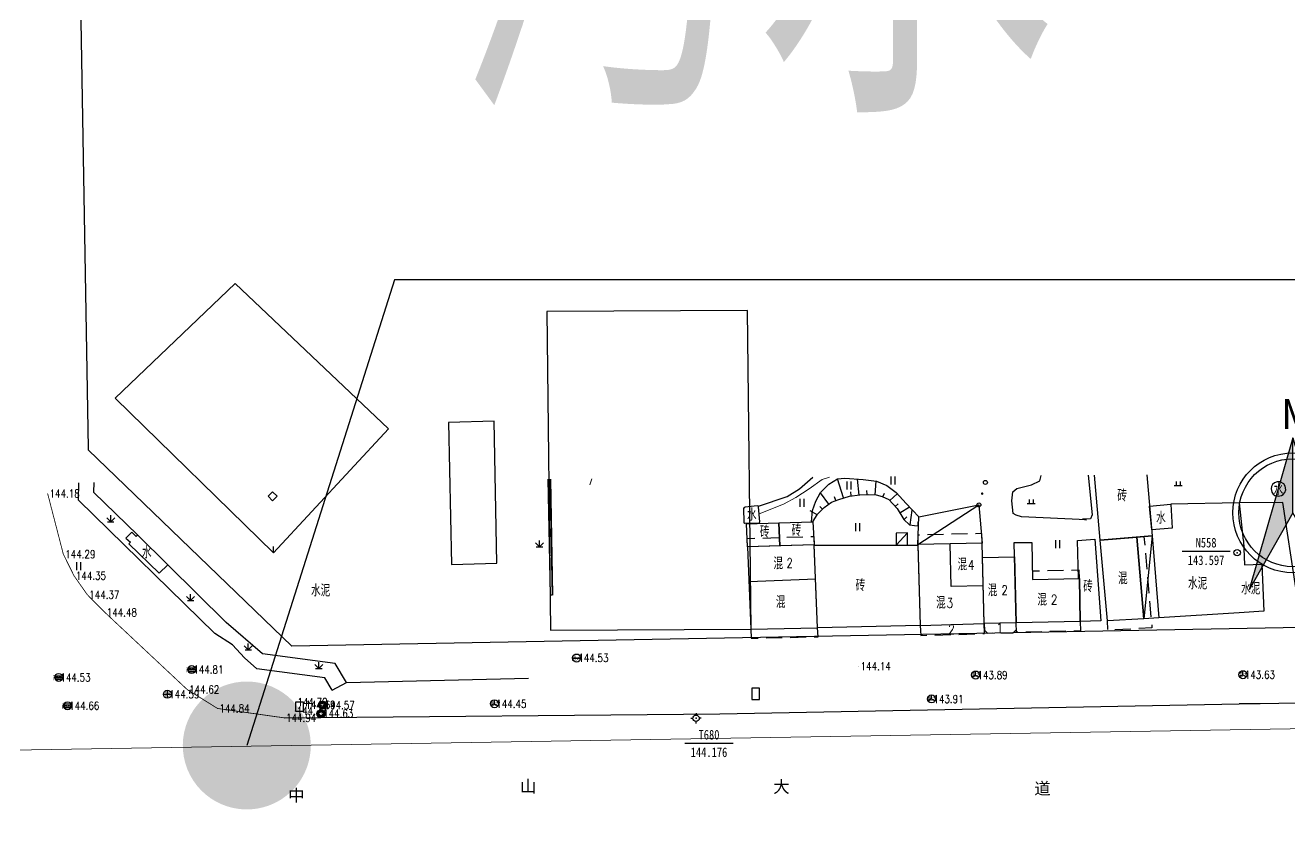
# Model space of a CAD drawing. Extents: x 529262 to 576451, y 2694391 to 2717535.
# Drawn here: x 565463.3 to 565621.3, y 2709671.4 to 2709770.7 of the extents above; entities that cross this region are included whole.
import ezdxf
from ezdxf.enums import TextEntityAlignment as Align
from ezdxf.xclip import XClip

# ---------------------------------------------------------------- set-up
doc = ezdxf.new("R2010")
doc.units = 0
doc.header["$XCLIPFRAME"] = 0
doc.linetypes.add('X5', pattern=[3, 2, -1])
for name, color, linetype in [('a红线图', 1, 'Continuous'), ('COMPONENT', 8, 'Continuous'), ('DLDW', 8, 'Continuous'), ('DLSS', 4, 'Continuous'), ('DMTZ', 8, 'Continuous'), ('GCD', 8, 'Continuous'), ('GXYZ', 8, 'Continuous'), ('JMD', 8, 'Continuous'), ('KZD', 8, 'Continuous'), ('PP-COM', 7, 'Continuous'), ('RD-中线', 40, 'Continuous'), ('RD-红线', 7, 'Continuous'), ('ZBTZ', 8, 'Continuous'), ('ZJ', 7, 'Continuous'), ('路名', 7, 'Continuous')]:
    doc.layers.add(name, color=color, linetype=linetype)
doc.layers.add('SXSS', color=5, linetype='Continuous', lineweight=0)
doc.styles.add('_TCH_DIM', font='smsim.shx', dxfattribs={"width": 0.75, "bigfont": 'smfs.shx'})
doc.styles.add('HZ', font='rs.shx', dxfattribs={"width": 0.8, "bigfont": 'hztxt.shx'})
doc.styles.get("Standard").update_dxf_attribs({"font": '', "height": 2.5, "bigfont": 'smfs.shx'})
doc.styles.add('宋体', font='', dxfattribs={"width": 0.75})
doc.styles.add('等线体', font='simhei.ttf')
doc.styles.get('Standard').set_extended_font_data('FangSong_GB2312')
doc.styles.get('宋体').set_extended_font_data('SimSun')
doc.linetypes.add('10421', pattern='A,2,[150,AAA.SHX,S=0.5,R=0,X=0,Y=0.5],1e-11', length=2)
doc.linetypes.add('10422', pattern='A,0.75,[150,AAA.SHX,S=0.5,R=0,X=0,Y=0.5],1.5,[177,AAA.SHX,S=1,R=0,X=0,Y=0.4],0.75', length=3)
doc.linetypes.add('1161', pattern='A,0,[149,AAA.SHX,S=0.15,R=0,X=0,Y=0],-1.6', length=1.6)

# ---------------------------------------------------------------- blocks, each defined once
blk = doc.blocks.new('Compass1')
for p, q in [((0, 12.5), (-7.25, -12.86)), ((0, 0), (0, 12.5)), ((0, 0), (-7.25, -12.86))]:
    blk.add_line(p, q)
at = {"color": 2}
for p, q in [((0, 12.5), (7.26, -12.9)), ((7.26, -12.9), (0, 0))]:
    blk.add_line(p, q, dxfattribs=at)
at = {"color": 3}
blk.add_circle((0, 0), 10, dxfattribs=at)
at = {"color": 2}
blk.add_circle((0, 0), 9, dxfattribs=at)
blk.add_solid([(-7.25, -12.86), (0, 12.5), (0, 0)], dxfattribs=at)
at = {"color": 3}
blk.add_text('N', height=5, dxfattribs=at).set_placement((-0.01, 13.97), align=Align.CENTER)
blk = doc.blocks.new('A$C19FD0107')
at = {"layer": 'RD-中线', "color": 8, "linetype": 'Continuous', "flags": 128}
for points in [[(-4490.73, 14139.44, 0), (-4490.29, 14139.42)], [(-3818.25, 14086.17, 0), (-3817.74, 14086.17)]]:
    blk.add_lwpolyline(points, format="xyb", dxfattribs=at)
at = {"layer": 'RD-红线', "color": 8, "linetype": 'Continuous', "flags": 128}
for points in [[(-5529.05, 15456.1), (-5526.86, 15327.18), (-5526.86, 15327.05)], [(-5307.64, 15306.05), (-5501.4, 15302.48)]]:
    blk.add_lwpolyline(points, dxfattribs=at)
at = {"layer": 'RD-红线', "color": 8, "linetype": 'Continuous'}
blk.add_lwpolyline([(-5526.86, 15327.05), (-5501.4, 15302.48, 0.414611)], format="xyb", dxfattribs=at)
blk = doc.blocks.new('GC200')
at = {"linetype": 'Continuous', "const_width": 0.2, "flags": 128}
blk.add_lwpolyline([(-0.1, 0, 1), (0.1, 0, 1)], format="xyb", close=True, dxfattribs=at)
blk = doc.blocks.new('gc121')
at = {"color": 8}
for p, q in [((-0.5, -1), (-0.5, 1)), ((0.5, -1), (0.5, 1))]:
    blk.add_line(p, q, dxfattribs=at)
blk = doc.blocks.new('gc170')
at = {"color": 8, "linetype": 'Continuous'}
blk.add_circle((0, 0), 0.5, dxfattribs=at)
blk = doc.blocks.new('gc124')
at = {"color": 8}
for p, q in [((-1, 1), (0, 0)), ((-0.8, 0), (0.8, 0)), ((0, 0), (0, 1.6)), ((0, 0), (1, 1))]:
    blk.add_line(p, q, dxfattribs=at)
blk = doc.blocks.new('gc119')
at = {"color": 8}
for p, q in [((-1, 0), (1, 0)), ((-0.5, 1), (-0.5, 0)), ((0.5, 1), (0.5, 0))]:
    blk.add_line(p, q, dxfattribs=at)
blk = doc.blocks.new('gc117')
at = {"color": 8}
blk.add_circle((0, 0), 0.8, dxfattribs=at)
blk.add_point((0, 0), dxfattribs=at)
blk = doc.blocks.new('gc116')
at = {"color": 8}
for p, q in [((-1.3, 0), (-0.8, 0)), ((0, 1.3), (0, 0.8)), ((1.3, 0), (0.8, 0)), ((0, -1.3), (0, -0.8))]:
    blk.add_line(p, q, dxfattribs=at)
blk.add_circle((0, 0), 0.8, dxfattribs=at)
blk.add_point((0, 0), dxfattribs=at)
blk = doc.blocks.new('gcbj0101')
blk.add_line((-1, 0), (1, 0))
blk.add_circle((0, 0), 1)
blk = doc.blocks.new('gcbj0102')
for p, q in [((-1, 0), (1, 0)), ((0, -1), (0, 1))]:
    blk.add_line(p, q)
blk.add_circle((0, 0), 1)
blk = doc.blocks.new('gcbj0103')
for p, q in [((-1, 0), (1, 0)), ((-0.9, 0.43), (0.9, 0.43)), ((-0.88, -0.47), (0.88, -0.47))]:
    blk.add_line(p, q)
blk.add_circle((0, 0), 1)
blk = doc.blocks.new('gcbj0107')
for q in [(-0.87, -0.5), (0, 1), (0.87, -0.5)]:
    blk.add_line((0, 0), q)
blk.add_circle((0, 0), 1)
blk = doc.blocks.new('*U12')
at = {"linetype": 'Continuous'}
for points in [[(-1.14, -0.07), (-0.87, -0.76), (-1.13, 0.09)], [(-1.13, 0.09), (-0.73, -0.88), (-1.09, 0.24)], [(-0.73, -0.88), (-1.13, 0.09), (-0.87, -0.76)], [(-0.36, 0.24), (-0.55, 0.84), (-1.09, 0.24)], [(-0.73, 0.74), (-1.09, 0.24), (-0.55, 0.84)], [(-1.09, 0.24), (-0.73, 0.74), (-1.01, 0.43)], [(-0.5, -0.19), (-1.09, 0.24), (-0.73, -0.88)], [(-0.88, 0.6), (-1.01, 0.43), (-0.73, 0.74)], [(-0.55, 0.84), (-0.36, 0.24), (-0.35, 0.91)], [(-0.14, 0.93), (-0.35, 0.91), (-0.36, 0.24)], [(-0.14, 0.93), (0.09, 0.24), (0.07, 0.91)], [(0.81, 0.24), (0.07, 0.91), (0.09, 0.24)], [(0.07, 0.91), (0.81, 0.24), (0.27, 0.84)], [(0.22, -0.19), (0.45, -0.88), (0.81, 0.24)], [(0.73, 0.43), (0.27, 0.84), (0.81, 0.24)], [(0.27, 0.84), (0.73, 0.43), (0.45, 0.74)], [(0.6, 0.6), (0.45, 0.74), (0.73, 0.43)], [(0.59, -0.76), (0.81, 0.24), (0.45, -0.88)], [(0.81, 0.24), (0.59, -0.76), (0.85, 0.09)], [(0.7, -0.61), (0.85, 0.09), (0.59, -0.76)], [(0.85, 0.09), (0.7, -0.61), (0.86, -0.07)], [(-0.87, -0.76), (-1.14, -0.07), (-0.98, -0.61)], [(-1.12, -0.26), (-0.98, -0.61), (-1.14, -0.07)], [(-0.98, -0.61), (-1.12, -0.26), (-1.07, -0.44)], [(-0.73, -0.88), (-0.55, -0.98), (-0.14, -0.45)], [(-0.35, -1.05), (-0.14, -0.45), (-0.55, -0.98)], [(-0.14, -0.45), (-0.35, -1.05), (0.45, -0.88)], [(-0.14, -1.07), (0.45, -0.88), (-0.35, -1.05)], [(0.45, -0.88), (-0.14, -1.07), (0.27, -0.98)], [(0.07, -1.05), (0.27, -0.98), (-0.14, -1.07)], [(0.79, -0.44), (0.86, -0.07), (0.7, -0.61)], [(0.86, -0.07), (0.79, -0.44), (0.84, -0.26)]]:
    blk.add_solid(points, dxfattribs=at)
blk = doc.blocks.new('gcbj0112')
at = {"linetype": 'Continuous'}
for p, q in [((-1.09, 0.24), (-0.5, -0.19)), ((-0.36, 0.24), (-1.09, 0.24)), ((-0.14, 0.93), (-0.36, 0.24)), ((0.09, 0.24), (-0.14, 0.93)), ((0.81, 0.24), (0.09, 0.24)), ((0.22, -0.19), (0.81, 0.24)), ((-0.5, -0.19), (-0.73, -0.88)), ((-0.73, -0.88), (-0.14, -0.45)), ((-0.14, -0.45), (0.45, -0.88)), ((0.45, -0.88), (0.22, -0.19))]:
    blk.add_line(p, q, dxfattribs=at)
blk.add_circle((-0.14, -0.07), 1, dxfattribs=at)
for p in [(-1.09, 0.24), (-0.14, 0.93), (0.81, 0.24), (-0.73, -0.88), (0.45, -0.88)]:
    blk.add_point(p, dxfattribs=at)
blk.add_blockref('*U12', (0, 0), dxfattribs=at)

msp = doc.modelspace()

# ---------------------------------------------------------------- linework, layer by layer
at = {"layer": 'a红线图', "color": 8, "linetype": 'Continuous', "lineweight": 0, "flags": 128}
msp.add_lwpolyline([(564727.349, 2709667.84), (566620.304, 2709699.43)], dxfattribs=at)
msp.add_lwpolyline([(564727.349, 2709667.84), (566620.304, 2709699.43)], dxfattribs=at)
at = {"layer": 'Defpoints', "color": 1}
msp.add_lwpolyline([(565684.049, 2709738.909), (565509.454, 2709738.909), (565490.976, 2709680.663)], dxfattribs=at)
at = {"layer": 'Defpoints', "color": 1, "const_width": 8}
msp.add_lwpolyline([(565492.185, 2709684.476, 1), (565489.766, 2709676.85, 1)], format="xyb", close=True, dxfattribs=at)
at = {"layer": 'DLDW', "color": 252, "linetype": 'Continuous', "flags": 128}
msp.add_lwpolyline([(565620.772, 2709713.087), (565620.585, 2709713.378), (565620.146, 2709713.633), (565619.744, 2709713.643), (565619.425, 2709713.514), (565619.184, 2709713.286), (565619.063, 2709713.06), (565619.007, 2709712.767), (565619.032, 2709712.532), (565619.094, 2709712.355), (565619.276, 2709712.097), (565619.486, 2709711.94), (565619.881, 2709711.83), (565620.293, 2709711.914), (565620.516, 2709712.047), (565620.72, 2709712.295), (565620.833, 2709712.644)], close=True, dxfattribs=at)
at = {"layer": 'DLDW', "color": 252, "linetype": '10421', "flags": 128}
msp.add_lwpolyline([(565603.818, 2709710.607), (565606.452, 2709710.826), (565606.648, 2709707.83), (565604.079, 2709707.616)], close=True, dxfattribs=at)
at = {"layer": 'DLDW', "color": 252, "linetype": 'Continuous', "flags": 128}
for points, elevation in [([(565553.123, 2709710.42), (565553.06, 2709710.318), (565553.098, 2709708.577), (565553.127, 2709708.474), (565553.169, 2709708.465), (565555.028, 2709708.487), (565555.064, 2709708.535), (565555.079, 2709708.624), (565554.943, 2709710.527), (565554.915, 2709710.599), (565554.749, 2709710.623), (565553.272, 2709710.47)], 143.132), ([(565476.585, 2709707.337), (565475.866, 2709706.609), (565476.436, 2709706.071), (565476.25, 2709705.887), (565480.026, 2709702.216), (565481.107, 2709703.251), (565477.346, 2709706.973), (565477.142, 2709706.814)], 144.537)]:
    msp.add_lwpolyline(points, close=True, dxfattribs=dict(at, elevation=elevation))
at = {"layer": 'DLSS', "linetype": 'Continuous', "const_width": 0.1, "flags": 128}
msp.add_lwpolyline([(565466.085, 2709712.154), (565468.044, 2709704.581), (565469.375, 2709701.892), (565471.046, 2709699.509), (565473.236, 2709697.305), (565483.53, 2709687.654), (565487.317, 2709685.294), (565495.648, 2709684.119)], dxfattribs=at)
msp.add_lwpolyline([(565466.085, 2709712.154), (565468.044, 2709704.581), (565469.375, 2709701.892), (565471.046, 2709699.509), (565473.236, 2709697.305), (565483.53, 2709687.654), (565487.317, 2709685.294), (565495.648, 2709684.119)], dxfattribs=at)
at = {"layer": 'DLSS', "linetype": 'Continuous', "flags": 128}
msp.add_lwpolyline([(565691.905, 2709687.168), (565650.094, 2709686.385), (565633.834, 2709686.158), (565617.652, 2709685.866), (565614.998, 2709685.879)], dxfattribs=at)
at = {"layer": 'DLSS', "linetype": 'Continuous', "lineweight": -3, "elevation": 144.848, "flags": 128}
msp.add_lwpolyline([(565495.664, 2709684.122), (565550.092, 2709684.632), (565614.998, 2709685.879)], dxfattribs=at)
at = {"layer": 'DMTZ'}
for p, q in [((565565.551, 2709711.622, 144.194), (565564.793, 2709713.99, 144.194)), ((565567.508, 2709711.985, 144.194), (565567.305, 2709713.964, 144.194)), ((565569.502, 2709712.007, 144.194), (565569.642, 2709713.723, 144.194)), ((565563.727, 2709710.837, 144.194), (565562.672, 2709712.276, 144.194)), ((565571.34, 2709711.291, 144.194), (565572.268, 2709712.153, 144.194)), ((565562.262, 2709709.491, 144.194), (565561.408, 2709710.012, 144.194)), ((565572.601, 2709709.749, 144.194), (565573.802, 2709710.492, 144.194)), ((565573.875, 2709708.256, 144.194), (565574.159, 2709710.108, 144.194))]:
    msp.add_line(p, q, dxfattribs=at)
at = {"layer": 'DMTZ', "linetype": 'Continuous'}
for p, q in [((565566.513, 2709711.883, 144.194), (565566.462, 2709712.381, 144.194)), ((565568.505, 2709712.053, 144.194), (565568.473, 2709712.552, 144.194)), ((565564.607, 2709711.295, 144.194), (565564.425, 2709711.76, 144.194)), ((565570.467, 2709711.754, 144.194), (565570.67, 2709712.211, 144.194)), ((565572.02, 2709710.558, 144.194), (565572.386, 2709710.898, 144.194)), ((565562.948, 2709710.214, 144.194), (565562.595, 2709710.567, 144.194)), ((565573.132, 2709708.903, 144.194), (565573.48, 2709709.262, 144.194)), ((565574.868, 2709708.152, 144.194), (565574.892, 2709708.652, 144.194))]:
    msp.add_line(p, q, dxfattribs=at)
at = {"layer": 'DMTZ', "linetype": '10422', "flags": 128}
msp.add_lwpolyline([(565528.942, 2709713.958), (565529.193, 2709699.444)], dxfattribs=at)
at = {"layer": 'DMTZ', "linetype": 'Continuous', "elevation": 144.194, "flags": 128}
msp.add_lwpolyline([(565561.741, 2709708.637), (565562.319, 2709709.585), (565563.145, 2709710.411), (565564.056, 2709711.079), (565564.963, 2709711.434), (565566.297, 2709711.861), (565567.594, 2709711.994), (565568.74, 2709712.069), (565569.645, 2709711.995), (565570.394, 2709711.786), (565571.221, 2709711.419), (565572.261, 2709710.298), (565573.111, 2709708.923), (565573.787, 2709708.27), (565574.412, 2709708.174), (565574.931, 2709708.149)], dxfattribs=at)
at = {"layer": 'DMTZ', "linetype": '10422', "elevation": 143.717, "flags": 128}
msp.add_lwpolyline([(565615.538, 2709706.295), (565615.671, 2709703.238), (565617.827, 2709703.35), (565618.097, 2709697.458)], dxfattribs=at)
at = {"layer": 'GXYZ', "linetype": 'Continuous', "flags": 128}
for points in [[(565554.117, 2709687.837), (565554.117, 2709686.414), (565555.076, 2709686.414), (565555.076, 2709687.837)], [(565497.07, 2709686.071), (565497.07, 2709684.973), (565498.066, 2709684.973), (565498.066, 2709686.069)]]:
    msp.add_lwpolyline(points, close=True, dxfattribs=at)
at = {"layer": 'JMD', "linetype": 'Continuous'}
for p, q in [((565574.86, 2709705.817, 144.194), (565582.482, 2709710.753, 143.413)), ((565528.933, 2709709.446, 143.641), (565528.683, 2709709.441, 143.641)), ((565572.149, 2709705.727), (565573.575, 2709707.263, 144.114)), ((565604.143, 2709706.889, 143.693), (565603.103, 2709696.516, 143.949)), ((565494.315, 2709704.757), (565494.302, 2709705.557)), ((565529.033, 2709704.447, 143.641), (565528.783, 2709704.442, 143.641)), ((565529.132, 2709699.448, 143.641), (565528.882, 2709699.443, 143.641))]:
    msp.add_line(p, q, dxfattribs=at)
at = {"layer": 'JMD', "linetype": 'Continuous', "flags": 128}
for points, elevation in [([(565474.535, 2709724.085), (565494.315, 2709704.757), (565508.701, 2709720.249), (565489.507, 2709738.45)], 144.563), ([(565574.86, 2709705.817), (565574.965, 2709709.244), (565582.482, 2709710.753), (565582.886, 2709705.956)], 144.194), ([(565553.566, 2709705.506), (565553.445, 2709708.395), (565557.486, 2709708.495), (565557.578, 2709705.635)], 147.107), ([(565557.578, 2709705.635), (565557.486, 2709708.495), (565561.741, 2709708.637), (565561.902, 2709705.774)], 147.107), ([(565595.047, 2709701.545), (565595.153, 2709696.168), (565587.151, 2709695.993), (565586.889, 2709706.051), (565589.08, 2709706.055), (565589.181, 2709701.417)], 146.194), ([(565595.153, 2709696.168), (565595.047, 2709701.545), (565594.913, 2709701.542), (565594.81, 2709706.29), (565596.959, 2709706.462), (565597.727, 2709696.238), (565595.153, 2709696.168)], 144.231), ([(565561.902, 2709705.774), (565553.566, 2709705.506), (565553.99, 2709695.211), (565562.324, 2709695.393)], 143.906), ([(565561.904, 2709705.721), (565574.862, 2709705.729), (565575.14, 2709695.672), (565562.324, 2709695.393)], 146.617), ([(565587.151, 2709695.993), (565583.149, 2709695.906), (565582.932, 2709704.174), (565586.935, 2709704.261)], 144.31)]:
    msp.add_lwpolyline(points, close=True, dxfattribs=dict(at, elevation=elevation))
for points in [[(565528.477, 2709734.925), (565528.944, 2709695.093), (565554.021, 2709695.226), (565553.554, 2709735.058)], [(565521.876, 2709721.224), (565516.194, 2709721.046), (565516.549, 2709703.299), (565522.231, 2709703.476)], [(565494.185, 2709712.399), (565493.63, 2709711.826), (565494.205, 2709711.269), (565494.76, 2709711.845)], [(565572.149, 2709705.727), (565573.576, 2709705.728), (565573.575, 2709707.263), (565572.148, 2709707.219)], [(565603.103, 2709696.516), (565598.538, 2709696.262), (565597.657, 2709706.321), (565602.209, 2709706.72)], [(565604.143, 2709706.889), (565604.96, 2709696.606), (565603.103, 2709696.516), (565602.209, 2709706.72)], [(565574.86, 2709705.817), (565575.14, 2709695.672), (565583.149, 2709695.906), (565582.886, 2709705.956)]]:
    msp.add_lwpolyline(points, close=True, dxfattribs=at)
for points, elevation in [([(565528.594, 2709713.956), (565528.882, 2709699.443)], 143.641), ([(565528.844, 2709713.957), (565529.132, 2709699.448)], 143.641), ([(565603.477, 2709714.505), (565604.143, 2709706.889), (565597.657, 2709706.321), (565596.944, 2709714.457)], 143.693), ([(565582.961, 2709700.631), (565579.001, 2709700.524), (565578.908, 2709705.887)], 154.362), ([(565562.078, 2709701.482), (565553.745, 2709701.14)], 143.865)]:
    msp.add_lwpolyline(points, dxfattribs=dict(at, elevation=elevation))
at = {"layer": 'JMD', "linetype": 'X5', "flags": 128}
for points in [[(565553.566, 2709705.506), (565553.522, 2709706.542), (565561.834, 2709706.809), (565561.902, 2709705.774)], [(565575.14, 2709695.672), (565575.208, 2709694.423), (565583.185, 2709694.656), (565583.149, 2709695.906)]]:
    msp.add_lwpolyline(points, dxfattribs=at)
for points, elevation in [([(565582.886, 2709705.956), (565582.86, 2709707.163), (565574.842, 2709706.973), (565574.86, 2709705.817)], 143.915), ([(565602.209, 2709706.72), (565603.107, 2709706.798), (565604.108, 2709695.375), (565598.604, 2709695.067), (565598.538, 2709696.262)], 143.949), ([(565595.047, 2709701.545), (565595.02, 2709702.585), (565589.158, 2709702.457)], 146.194), ([(565553.99, 2709695.211), (565554.036, 2709694.082), (565562.371, 2709694.263), (565562.324, 2709695.393)], 146.174), ([(565583.149, 2709695.906), (565583.177, 2709695.073), (565583.549, 2709694.721), (565586.779, 2709694.771), (565587.166, 2709695.16), (565587.151, 2709695.993)], 144.285), ([(565595.153, 2709696.168), (565595.175, 2709694.996), (565587.173, 2709694.821), (565587.151, 2709695.993)], 144.231)]:
    msp.add_lwpolyline(points, dxfattribs=dict(at, elevation=elevation))
at = {"layer": 'KZD', "linetype": 'Continuous'}
for p, q in [((565613.875, 2709704.92, 143.597), (565607.875, 2709704.92, 143.597)), ((565551.745, 2709680.905, 144.176), (565545.745, 2709680.905, 144.176))]:
    msp.add_line(p, q, dxfattribs=at)
at = {"layer": 'SXSS', "color": 8, "linetype": 'Continuous', "flags": 128}
for points, elevation in [([(565533.849, 2709713.264), (565534.102, 2709713.996)], 143.271), ([(565555.006, 2709709.65), (565558.069, 2709710.857), (565559.619, 2709711.667), (565561.252, 2709712.767), (565562.883, 2709713.925), (565563.82, 2709714.214)], 143.132)]:
    msp.add_lwpolyline(points, dxfattribs=dict(at, elevation=elevation))
at = {"layer": 'ZBTZ', "linetype": '1161', "flags": 128}
for points, elevation in [([(565554.915, 2709710.599), (565558.505, 2709711.801), (565560.044, 2709712.767), (565561.71, 2709714.199)], 143.107), ([(565561.537, 2709708.63), (565561.702, 2709710.068), (565562.108, 2709711.22), (565562.682, 2709712.294), (565563.738, 2709713.356), (565564.801, 2709713.995), (565565.727, 2709714.072), (565567.997, 2709713.916), (565569.664, 2709713.721), (565570.982, 2709713.164), (565572.144, 2709712.289), (565573.409, 2709710.914), (565574.965, 2709709.244)], 147.107), ([(565596.131, 2709714.451), (565596.618, 2709709.513), (565596.412, 2709708.994), (565595.412, 2709708.96), (565595.913, 2709708.883), (565587.802, 2709709.257), (565587.155, 2709709.456), (565586.778, 2709709.68), (565586.59, 2709711.275), (565586.707, 2709712.371), (565587.224, 2709712.797), (565589.065, 2709713.239), (565590.096, 2709713.778), (565590.257, 2709714.408)], 143.448), ([(565501.636, 2709687.568), (565500.735, 2709689.12), (565492.219, 2709690.257), (565490.707, 2709691.627), (565489.185, 2709693.266), (565486.962, 2709694.682), (565469.959, 2709711.351), (565469.989, 2709713.525)], 143.88), ([(565471.863, 2709713.539), (565471.833, 2709712.345), (565477.346, 2709706.973)], 143.88), ([(565614.998, 2709711.001), (565606.452, 2709710.826)], 143.717), ([(565630.883, 2709700.209), (565622.095, 2709700.364), (565620.47, 2709711.038), (565615.039, 2709711.002), (565614.998, 2709711.001)], 143.717), ([(565615.538, 2709706.295), (565615.039, 2709711.002)], 143.594), ([(565501.636, 2709687.568), (565503.454, 2709688.545), (565502.027, 2709690.916), (565492.929, 2709692.128), (565488.4, 2709696.049), (565481.107, 2709703.251)], 144.478), ([(565614.998, 2709697.257), (565604.96, 2709696.606)], 143.283), ([(565618.097, 2709697.458), (565614.998, 2709697.257)], 143.283), ([(565503.454, 2709688.545), (565526.19, 2709689.072)], 144.516)]:
    msp.add_lwpolyline(points, dxfattribs=dict(at, elevation=elevation))

# ---------------------------------------------------------------- block references
at = {"layer": 'COMPONENT', "linetype": 'Continuous', "xscale": 0.5, "yscale": 0.5}
for name, p in [('gcbj0101', (565532.2, 2709691.602)), ('gcbj0103', (565484.091, 2709690.157)), ('gcbj0103', (565467.467, 2709689.178)), ('gcbj0107', (565582.066, 2709689.476)), ('gcbj0107', (565615.476, 2709689.518)), ('gcbj0102', (565481.045, 2709687.068)), ('gcbj0103', (565468.565, 2709685.637)), ('gcbj0112', (565500.518, 2709685.747, 0.295)), ('gcbj0107', (565521.93, 2709685.879)), ('gcbj0107', (565576.559, 2709686.48)), ('gcbj0112', (565500.317, 2709684.674, 0.295))]:
    msp.add_blockref(name, p, dxfattribs=at)
at = {"layer": 'GCD', "linetype": 'Continuous'}
ref = msp.add_blockref('GC200', (565466.081, 2709712.157, 144.183), dxfattribs=dict(at, xscale=0.1999999999534339, yscale=0.1999999999534339, zscale=0.1999999999534339))
ref.add_attrib('height', '144.18', dxfattribs={"linetype": 'Continuous', "height": 1, "style": 'HZ', "width": 0.8}).set_placement((565466.321, 2709712.157, 144.183), align=Align.MIDDLE_LEFT)
ref = msp.add_blockref('GC200', (565466.081, 2709712.157, 144.183), dxfattribs=dict(at, xscale=0.1999999999534339, yscale=0.1999999999534339, zscale=0.1999999999534339))
ref.add_attrib('height', '144.18', dxfattribs={"linetype": 'Continuous', "height": 1, "style": 'HZ', "width": 0.8}).set_placement((565466.321, 2709712.157, 144.183), align=Align.MIDDLE_LEFT)
ref = msp.add_blockref('GC200', (565468.04, 2709704.584, 144.289), dxfattribs=dict(at, xscale=0.1999999999534339, yscale=0.1999999999534339, zscale=0.1999999999534339))
ref.add_attrib('height', '144.29', dxfattribs={"linetype": 'Continuous', "height": 1, "style": 'HZ', "width": 0.8}).set_placement((565468.28, 2709704.584, 144.289), align=Align.MIDDLE_LEFT)
ref = msp.add_blockref('GC200', (565468.04, 2709704.584, 144.289), dxfattribs=dict(at, xscale=0.1999999999534339, yscale=0.1999999999534339, zscale=0.1999999999534339))
ref.add_attrib('height', '144.29', dxfattribs={"linetype": 'Continuous', "height": 1, "style": 'HZ', "width": 0.8}).set_placement((565468.28, 2709704.584, 144.289), align=Align.MIDDLE_LEFT)
ref = msp.add_blockref('GC200', (565469.371, 2709701.895, 144.351), dxfattribs=dict(at, xscale=0.1999999999534339, yscale=0.1999999999534339, zscale=0.1999999999534339))
ref.add_attrib('height', '144.35', dxfattribs={"linetype": 'Continuous', "height": 1, "style": 'HZ', "width": 0.8}).set_placement((565469.611, 2709701.895, 144.351), align=Align.MIDDLE_LEFT)
ref = msp.add_blockref('GC200', (565469.371, 2709701.895, 144.351), dxfattribs=dict(at, xscale=0.1999999999534339, yscale=0.1999999999534339, zscale=0.1999999999534339))
ref.add_attrib('height', '144.35', dxfattribs={"linetype": 'Continuous', "height": 1, "style": 'HZ', "width": 0.8}).set_placement((565469.611, 2709701.895, 144.351), align=Align.MIDDLE_LEFT)
ref = msp.add_blockref('GC200', (565471.042, 2709699.512, 144.37), dxfattribs=dict(at, xscale=0.1999999999534339, yscale=0.1999999999534339, zscale=0.1999999999534339))
ref.add_attrib('height', '144.37', dxfattribs={"linetype": 'Continuous', "height": 1, "style": 'HZ', "width": 0.8}).set_placement((565471.282, 2709699.512, 144.37), align=Align.MIDDLE_LEFT)
ref = msp.add_blockref('GC200', (565471.042, 2709699.512, 144.37), dxfattribs=dict(at, xscale=0.1999999999534339, yscale=0.1999999999534339, zscale=0.1999999999534339))
ref.add_attrib('height', '144.37', dxfattribs={"linetype": 'Continuous', "height": 1, "style": 'HZ', "width": 0.8}).set_placement((565471.282, 2709699.512, 144.37), align=Align.MIDDLE_LEFT)
ref = msp.add_blockref('GC200', (565473.232, 2709697.308, 144.478), dxfattribs=dict(at, xscale=0.1999999999534339, yscale=0.1999999999534339, zscale=0.1999999999534339))
ref.add_attrib('height', '144.48', dxfattribs={"linetype": 'Continuous', "height": 1, "style": 'HZ', "width": 0.8}).set_placement((565473.472, 2709697.308, 144.478), align=Align.MIDDLE_LEFT)
ref = msp.add_blockref('GC200', (565473.232, 2709697.308, 144.478), dxfattribs=dict(at, xscale=0.1999999999534339, yscale=0.1999999999534339, zscale=0.1999999999534339))
ref.add_attrib('height', '144.48', dxfattribs={"linetype": 'Continuous', "height": 1, "style": 'HZ', "width": 0.8}).set_placement((565473.472, 2709697.308, 144.478), align=Align.MIDDLE_LEFT)
ref = msp.add_blockref('GC200', (565532.174, 2709691.605, 144.533), dxfattribs=dict(at, xscale=0.1999999999534339, yscale=0.1999999999534339, zscale=0.1999999999534339))
ref.add_attrib('height', '144.53', dxfattribs={"linetype": 'Continuous', "height": 1, "style": 'HZ', "width": 0.8}).set_placement((565532.414, 2709691.605, 144.533), align=Align.MIDDLE_LEFT)
ref = msp.add_blockref('GC200', (565532.174, 2709691.605, 144.533), dxfattribs=dict(at, xscale=0.1999999999534339, yscale=0.1999999999534339, zscale=0.1999999999534339))
ref.add_attrib('height', '144.53', dxfattribs={"linetype": 'Continuous', "height": 1, "style": 'HZ', "width": 0.8}).set_placement((565532.414, 2709691.605, 144.533), align=Align.MIDDLE_LEFT)
ref = msp.add_blockref('GC200', (565484.053, 2709690.162, 144.807), dxfattribs=dict(at, xscale=0.1999999999534339, yscale=0.1999999999534339, zscale=0.1999999999534339))
ref.add_attrib('height', '144.81', dxfattribs={"linetype": 'Continuous', "height": 1, "style": 'HZ', "width": 0.8}).set_placement((565484.293, 2709690.162, 144.807), align=Align.MIDDLE_LEFT)
ref = msp.add_blockref('GC200', (565484.053, 2709690.162, 144.807), dxfattribs=dict(at, xscale=0.1999999999534339, yscale=0.1999999999534339, zscale=0.1999999999534339))
ref.add_attrib('height', '144.81', dxfattribs={"linetype": 'Continuous', "height": 1, "style": 'HZ', "width": 0.8}).set_placement((565484.293, 2709690.162, 144.807), align=Align.MIDDLE_LEFT)
ref = msp.add_blockref('GC200', (565567.455, 2709690.577, 144.143), dxfattribs=dict(at, xscale=0.1999999999534339, yscale=0.1999999999534339, zscale=0.1999999999534339))
ref.add_attrib('height', '144.14', dxfattribs={"linetype": 'Continuous', "height": 1, "style": 'HZ', "width": 0.8}).set_placement((565567.695, 2709690.577, 144.143), align=Align.MIDDLE_LEFT)
ref = msp.add_blockref('GC200', (565567.455, 2709690.577, 144.143), dxfattribs=dict(at, xscale=0.1999999999534339, yscale=0.1999999999534339, zscale=0.1999999999534339))
ref.add_attrib('height', '144.14', dxfattribs={"linetype": 'Continuous', "height": 1, "style": 'HZ', "width": 0.8}).set_placement((565567.695, 2709690.577, 144.143), align=Align.MIDDLE_LEFT)
ref = msp.add_blockref('GC200', (565467.433, 2709689.174, 144.534), dxfattribs=dict(at, xscale=0.1999999999534339, yscale=0.1999999999534339, zscale=0.1999999999534339))
ref.add_attrib('height', '144.53', dxfattribs={"linetype": 'Continuous', "height": 1, "style": 'HZ', "width": 0.8}).set_placement((565467.673, 2709689.174, 144.534), align=Align.MIDDLE_LEFT)
ref = msp.add_blockref('GC200', (565467.433, 2709689.174, 144.534), dxfattribs=dict(at, xscale=0.1999999999534339, yscale=0.1999999999534339, zscale=0.1999999999534339))
ref.add_attrib('height', '144.53', dxfattribs={"linetype": 'Continuous', "height": 1, "style": 'HZ', "width": 0.8}).set_placement((565467.673, 2709689.174, 144.534), align=Align.MIDDLE_LEFT)
ref = msp.add_blockref('GC200', (565582.061, 2709689.474, 143.889), dxfattribs=dict(at, xscale=0.1999999999534339, yscale=0.1999999999534339, zscale=0.1999999999534339))
ref.add_attrib('height', '143.89', dxfattribs={"linetype": 'Continuous', "height": 1, "style": 'HZ', "width": 0.8}).set_placement((565582.301, 2709689.474, 143.889), align=Align.MIDDLE_LEFT)
ref = msp.add_blockref('GC200', (565582.061, 2709689.474, 143.889), dxfattribs=dict(at, xscale=0.1999999999534339, yscale=0.1999999999534339, zscale=0.1999999999534339))
ref.add_attrib('height', '143.89', dxfattribs={"linetype": 'Continuous', "height": 1, "style": 'HZ', "width": 0.8}).set_placement((565582.301, 2709689.474, 143.889), align=Align.MIDDLE_LEFT)
ref = msp.add_blockref('GC200', (565615.477, 2709689.516, 143.633), dxfattribs=dict(at, xscale=0.1999999999534339, yscale=0.1999999999534339, zscale=0.1999999999534339))
ref.add_attrib('height', '143.63', dxfattribs={"linetype": 'Continuous', "height": 1, "style": 'HZ', "width": 0.8}).set_placement((565615.717, 2709689.516, 143.633), align=Align.MIDDLE_LEFT)
ref = msp.add_blockref('GC200', (565615.477, 2709689.516, 143.633), dxfattribs=dict(at, xscale=0.1999999999534339, yscale=0.1999999999534339, zscale=0.1999999999534339))
ref.add_attrib('height', '143.63', dxfattribs={"linetype": 'Continuous', "height": 1, "style": 'HZ', "width": 0.8}).set_placement((565615.717, 2709689.516, 143.633), align=Align.MIDDLE_LEFT)
ref = msp.add_blockref('GC200', (565481.038, 2709687.069, 144.593), dxfattribs=dict(at, xscale=0.1999999999534339, yscale=0.1999999999534339, zscale=0.1999999999534339))
ref.add_attrib('height', '144.59', dxfattribs={"linetype": 'Continuous', "height": 1, "style": 'HZ', "width": 0.8}).set_placement((565481.278, 2709687.069, 144.593), align=Align.MIDDLE_LEFT)
ref = msp.add_blockref('GC200', (565481.038, 2709687.069, 144.593), dxfattribs=dict(at, xscale=0.1999999999534339, yscale=0.1999999999534339, zscale=0.1999999999534339))
ref.add_attrib('height', '144.59', dxfattribs={"linetype": 'Continuous', "height": 1, "style": 'HZ', "width": 0.8}).set_placement((565481.278, 2709687.069, 144.593), align=Align.MIDDLE_LEFT)
ref = msp.add_blockref('GC200', (565483.526, 2709687.657, 144.615), dxfattribs=dict(at, xscale=0.1999999999534339, yscale=0.1999999999534339, zscale=0.1999999999534339))
ref.add_attrib('height', '144.62', dxfattribs={"linetype": 'Continuous', "height": 1, "style": 'HZ', "width": 0.8}).set_placement((565483.766, 2709687.657, 144.615), align=Align.MIDDLE_LEFT)
ref = msp.add_blockref('GC200', (565483.526, 2709687.657, 144.615), dxfattribs=dict(at, xscale=0.1999999999534339, yscale=0.1999999999534339, zscale=0.1999999999534339))
ref.add_attrib('height', '144.62', dxfattribs={"linetype": 'Continuous', "height": 1, "style": 'HZ', "width": 0.8}).set_placement((565483.766, 2709687.657, 144.615), align=Align.MIDDLE_LEFT)
ref = msp.add_blockref('GC200', (565468.53, 2709685.639, 144.661), dxfattribs=dict(at, xscale=0.1999999999534339, yscale=0.1999999999534339, zscale=0.1999999999534339))
ref.add_attrib('height', '144.66', dxfattribs={"linetype": 'Continuous', "height": 1, "style": 'HZ', "width": 0.8}).set_placement((565468.77, 2709685.639, 144.661), align=Align.MIDDLE_LEFT)
ref = msp.add_blockref('GC200', (565468.53, 2709685.639, 144.661), dxfattribs=dict(at, xscale=0.1999999999534339, yscale=0.1999999999534339, zscale=0.1999999999534339))
ref.add_attrib('height', '144.66', dxfattribs={"linetype": 'Continuous', "height": 1, "style": 'HZ', "width": 0.8}).set_placement((565468.77, 2709685.639, 144.661), align=Align.MIDDLE_LEFT)
ref = msp.add_blockref('GC200', (565487.313, 2709685.297, 144.842), dxfattribs=dict(at, xscale=0.1999999999534339, yscale=0.1999999999534339, zscale=0.1999999999534339))
ref.add_attrib('height', '144.84', dxfattribs={"linetype": 'Continuous', "height": 1, "style": 'HZ', "width": 0.8}).set_placement((565487.553, 2709685.297, 144.842), align=Align.MIDDLE_LEFT)
ref = msp.add_blockref('GC200', (565487.313, 2709685.297, 144.842), dxfattribs=dict(at, xscale=0.1999999999534339, yscale=0.1999999999534339, zscale=0.1999999999534339))
ref.add_attrib('height', '144.84', dxfattribs={"linetype": 'Continuous', "height": 1, "style": 'HZ', "width": 0.8}).set_placement((565487.553, 2709685.297, 144.842), align=Align.MIDDLE_LEFT)
ref = msp.add_blockref('GC200', (565496.975, 2709684.979, 144.766), dxfattribs=dict(at, xscale=0.1999999999534339, yscale=0.1999999999534339, zscale=0.1999999999534339))
ref.add_attrib('height', '144.77', dxfattribs={"linetype": 'Continuous', "height": 1, "style": 'HZ', "width": 0.8}).set_placement((565497.215, 2709684.979, 144.766), align=Align.MIDDLE_LEFT)
ref = msp.add_blockref('GC200', (565496.975, 2709684.979, 144.766), dxfattribs=dict(at, xscale=0.1999999999534339, yscale=0.1999999999534339, zscale=0.1999999999534339))
ref.add_attrib('height', '144.77', dxfattribs={"linetype": 'Continuous', "height": 1, "style": 'HZ', "width": 0.8}).set_placement((565497.215, 2709684.979, 144.766), align=Align.MIDDLE_LEFT)
ref = msp.add_blockref('GC200', (565497.062, 2709686.08, 144.724), dxfattribs=dict(at, xscale=0.1999999999534339, yscale=0.1999999999534339, zscale=0.1999999999534339))
ref.add_attrib('height', '144.72', dxfattribs={"linetype": 'Continuous', "height": 1, "style": 'HZ', "width": 0.8}).set_placement((565497.302, 2709686.08, 144.724), align=Align.MIDDLE_LEFT)
ref = msp.add_blockref('GC200', (565497.062, 2709686.08, 144.724), dxfattribs=dict(at, xscale=0.1999999999534339, yscale=0.1999999999534339, zscale=0.1999999999534339))
ref.add_attrib('height', '144.72', dxfattribs={"linetype": 'Continuous', "height": 1, "style": 'HZ', "width": 0.8}).set_placement((565497.302, 2709686.08, 144.724), align=Align.MIDDLE_LEFT)
ref = msp.add_blockref('GC200', (565498.072, 2709685.765, 144.694), dxfattribs=dict(at, xscale=0.1999999999534339, yscale=0.1999999999534339, zscale=0.1999999999534339))
ref.add_attrib('height', '144.69', dxfattribs={"linetype": 'Continuous', "height": 1, "style": 'HZ', "width": 0.8}).set_placement((565498.312, 2709685.765, 144.694), align=Align.MIDDLE_LEFT)
ref = msp.add_blockref('GC200', (565498.072, 2709685.765, 144.694), dxfattribs=dict(at, xscale=0.1999999999534339, yscale=0.1999999999534339, zscale=0.1999999999534339))
ref.add_attrib('height', '144.69', dxfattribs={"linetype": 'Continuous', "height": 1, "style": 'HZ', "width": 0.8}).set_placement((565498.312, 2709685.765, 144.694), align=Align.MIDDLE_LEFT)
ref = msp.add_blockref('GC200', (565500.452, 2709685.717, 144.566), dxfattribs=dict(at, xscale=0.1999999999534339, yscale=0.1999999999534339, zscale=0.1999999999534339))
ref.add_attrib('height', '144.57', dxfattribs={"linetype": 'Continuous', "height": 1, "style": 'HZ', "width": 0.8}).set_placement((565500.692, 2709685.717, 144.566), align=Align.MIDDLE_LEFT)
ref = msp.add_blockref('GC200', (565500.452, 2709685.717, 144.566), dxfattribs=dict(at, xscale=0.1999999999534339, yscale=0.1999999999534339, zscale=0.1999999999534339))
ref.add_attrib('height', '144.57', dxfattribs={"linetype": 'Continuous', "height": 1, "style": 'HZ', "width": 0.8}).set_placement((565500.692, 2709685.717, 144.566), align=Align.MIDDLE_LEFT)
ref = msp.add_blockref('GC200', (565521.919, 2709685.878, 144.447), dxfattribs=dict(at, xscale=0.1999999999534339, yscale=0.1999999999534339, zscale=0.1999999999534339))
ref.add_attrib('height', '144.45', dxfattribs={"linetype": 'Continuous', "height": 1, "style": 'HZ', "width": 0.8}).set_placement((565522.159, 2709685.878, 144.447), align=Align.MIDDLE_LEFT)
ref = msp.add_blockref('GC200', (565521.919, 2709685.878, 144.447), dxfattribs=dict(at, xscale=0.1999999999534339, yscale=0.1999999999534339, zscale=0.1999999999534339))
ref.add_attrib('height', '144.45', dxfattribs={"linetype": 'Continuous', "height": 1, "style": 'HZ', "width": 0.8}).set_placement((565522.159, 2709685.878, 144.447), align=Align.MIDDLE_LEFT)
ref = msp.add_blockref('GC200', (565576.553, 2709686.475, 143.91), dxfattribs=dict(at, xscale=0.1999999999534339, yscale=0.1999999999534339, zscale=0.1999999999534339))
ref.add_attrib('height', '143.91', dxfattribs={"linetype": 'Continuous', "height": 1, "style": 'HZ', "width": 0.8}).set_placement((565576.793, 2709686.475, 143.91), align=Align.MIDDLE_LEFT)
ref = msp.add_blockref('GC200', (565576.553, 2709686.475, 143.91), dxfattribs=dict(at, xscale=0.1999999999534339, yscale=0.1999999999534339, zscale=0.1999999999534339))
ref.add_attrib('height', '143.91', dxfattribs={"linetype": 'Continuous', "height": 1, "style": 'HZ', "width": 0.8}).set_placement((565576.793, 2709686.475, 143.91), align=Align.MIDDLE_LEFT)
ref = msp.add_blockref('GC200', (565495.644, 2709684.122, 144.943), dxfattribs=dict(at, xscale=0.1999999999534339, yscale=0.1999999999534339, zscale=0.1999999999534339))
ref.add_attrib('height', '144.94', dxfattribs={"linetype": 'Continuous', "height": 1, "style": 'HZ', "width": 0.8}).set_placement((565495.884, 2709684.122, 144.943), align=Align.MIDDLE_LEFT)
ref = msp.add_blockref('GC200', (565495.644, 2709684.122, 144.943), dxfattribs=dict(at, xscale=0.1999999999534339, yscale=0.1999999999534339, zscale=0.1999999999534339))
ref.add_attrib('height', '144.94', dxfattribs={"linetype": 'Continuous', "height": 1, "style": 'HZ', "width": 0.8}).set_placement((565495.884, 2709684.122, 144.943), align=Align.MIDDLE_LEFT)
ref = msp.add_blockref('GC200', (565500.273, 2709684.659, 144.631), dxfattribs=dict(at, xscale=0.1999999999534339, yscale=0.1999999999534339, zscale=0.1999999999534339))
ref.add_attrib('height', '144.63', dxfattribs={"linetype": 'Continuous', "height": 1, "style": 'HZ', "width": 0.8}).set_placement((565500.513, 2709684.659, 144.631), align=Align.MIDDLE_LEFT)
ref = msp.add_blockref('GC200', (565500.273, 2709684.659, 144.631), dxfattribs=dict(at, xscale=0.1999999999534339, yscale=0.1999999999534339, zscale=0.1999999999534339))
ref.add_attrib('height', '144.63', dxfattribs={"linetype": 'Continuous', "height": 1, "style": 'HZ', "width": 0.8}).set_placement((565500.513, 2709684.659, 144.631), align=Align.MIDDLE_LEFT)
at = {"layer": 'JMD', "linetype": 'Continuous'}
for name, p, xscale, yscale, zscale, rotation in [('GC200', (565582.886, 2709712.157), 0.75000000014294, 0.75000000014294, 0.75000000014294, 253.9394166668363), ('gc170', (565583.29, 2709713.561), 0.4999999998077046, 0.4999999998077046, 0.4999999998077046, 253.9394166527215), ('gc170', (565582.482, 2709710.753), 0.4999999998077046, 0.4999999998077046, 0.4999999998077046, 253.9394166527215)]:
    msp.add_blockref(name, p, dxfattribs=dict(at, xscale=xscale, yscale=yscale, zscale=zscale, rotation=rotation))
at = {"layer": 'KZD', "linetype": 'Continuous', "xscale": 0.5, "yscale": 0.5, "zscale": 0.5}
for name, p in [('gc117', (565614.76, 2709704.773, 143.597)), ('gc116', (565547.128, 2709684.067, 144.176))]:
    msp.add_blockref(name, p, dxfattribs=at)
at = {"layer": 'PP-COM'}
ref = msp.add_blockref('A$C19FD0107', (570997.993, 2694390.603), dxfattribs=at)
XClip(ref).set_block_clipping_path([(-9366.4383134884, 14428.6043910822), (-3328.4480743363, 17452.7484863754)])
at = {"layer": 'ZBTZ', "linetype": 'Continuous', "xscale": 0.5, "yscale": 0.5, "zscale": 0.5}
for name, p in [('gc121', (565571.77, 2709713.818)), ('gc121', (565566.245, 2709713.164)), ('gc121', (565560.398, 2709710.996)), ('gc119', (565589.024, 2709710.926)), ('gc124', (565473.974, 2709708.648)), ('gc121', (565567.351, 2709707.96)), ('gc121', (565592.361, 2709705.84)), ('gc121', (565469.985, 2709703.079)), ('gc124', (565483.949, 2709698.79)), ('gc124', (565491.16, 2709692.608)), ('gc124', (565499.978, 2709690.273))]:
    msp.add_blockref(name, p, dxfattribs=at)
at = {"layer": 'ZBTZ', "linetype": 'Continuous', "xscale": 0.5, "yscale": 0.5}
for name, p in [('gc119', (565607.392, 2709713.19, 143.305)), ('gc124', (565527.557, 2709705.498))]:
    msp.add_blockref(name, p, dxfattribs=at)
at = {"layer": '路名', "xscale": 0.75, "yscale": 0.75}
msp.add_blockref('Compass1', (565621.717, 2709709.766, -137.316), dxfattribs=at)

# ---------------------------------------------------------------- texts
at = {"layer": 'Defpoints', "color": 1, "style": '_TCH_DIM', "width": 0.75}
msp.add_text('污水', height=52.8692, rotation=360, dxfattribs=at).set_placement((565516.673, 2709759.909))
at = {"layer": 'DLDW', "color": 252, "linetype": 'Continuous', "style": 'HZ', "width": 0.8}
for p in [(565619.916, 2709712.764), (565554.095, 2709709.604), (565478.47, 2709704.889)]:
    msp.add_text('水', height=1.5, dxfattribs=at).set_placement(p, align=Align.MIDDLE)
at = {"layer": 'DLDW', "color": 252, "linetype": '10421', "style": 'HZ', "width": 0.8}
msp.add_text('水', height=1.5, dxfattribs=at).set_placement((565605.234, 2709709.218), align=Align.MIDDLE)
at = {"layer": 'GXYZ', "linetype": 'Continuous', "style": '宋体'}
for s, p in [('供水', (565532.227, 2709691.576)), ('雨水', (565484.093, 2709690.116)), ('雨水', (565467.469, 2709689.138)), ('电力', (565582.11, 2709689.526)), ('电力', (565615.52, 2709689.568)), ('污', (565481.045, 2709687.062)), ('雨水', (565468.567, 2709685.596)), ('电力', (565521.974, 2709685.929)), ('电力', (565576.603, 2709686.53))]:
    msp.add_text(s, height=0.5, dxfattribs=at).set_placement(p, align=Align.MIDDLE)
at = {"layer": 'JMD', "linetype": 'Continuous', "style": 'HZ', "width": 0.8}
for s, height, p in [('砖', 1.5, (565600.986, 2709711.92)), ('砖', 1.5, (565556.309, 2709707.392)), ('砖', 1.5, (565560.272, 2709707.576)), ('混', 1.5, (565558, 2709703.437)), ('2', 1.2, (565559.239, 2709703.483)), ('混', 1.5, (565581.017, 2709703.31)), ('4', 1.2, (565581.918, 2709703.235)), ('砖', 1.5, (565568.272, 2709700.697)), ('砖', 1.5, (565596.723, 2709700.573)), ('混', 1.5, (565601.071, 2709701.581)), ('混', 1.5, (565584.787, 2709700.084)), ('混', 1.5, (565590.991, 2709698.898)), ('混', 1.5, (565558.301, 2709698.607)), ('混', 1.5, (565578.328, 2709698.52)), ('3', 1.2, (565579.267, 2709698.481))]:
    msp.add_text(s, height=height, dxfattribs=at).set_placement(p, align=Align.MIDDLE_RIGHT)
for s, p in [('2', (565585.287, 2709700.084)), ('2', (565591.491, 2709698.898)), ('2', (565578.631, 2709695.2)), ('1', (565584.7, 2709695.391))]:
    msp.add_text(s, height=1.2, dxfattribs=at).set_placement(p, align=Align.MIDDLE_LEFT)
at = {"layer": 'KZD', "linetype": 'Continuous', "style": '等线体', "width": 0.8}
for s, p in [('N558', (565610.875, 2709706.02)), ('143.597', (565610.875, 2709703.82)), ('T680', (565548.745, 2709682.005)), ('144.176', (565548.745, 2709679.805))]:
    msp.add_text(s, height=1.2, dxfattribs=at).set_placement(p, align=Align.MIDDLE)
at = {"layer": 'ZJ', "color": 8, "linetype": 'Continuous', "style": 'HZ', "width": 0.8}
for p in [(565609.813, 2709701.013), (565500.2, 2709700.125), (565616.454, 2709700.382)]:
    msp.add_text('水泥', height=1.5, dxfattribs=at).set_placement(p, align=Align.MIDDLE)
at = {"layer": 'ZJ', "color": 8, "linetype": 'Continuous', "style": '等线体'}
for s, p in [('山', (565526.139, 2709675.573)), ('大', (565557.798, 2709675.524)), ('道', (565590.427, 2709675.331)), ('中', (565497.17, 2709674.46))]:
    msp.add_text(s, height=1.5, dxfattribs=at).set_placement(p, align=Align.MIDDLE)

doc.saveas('drawing.dxf')
